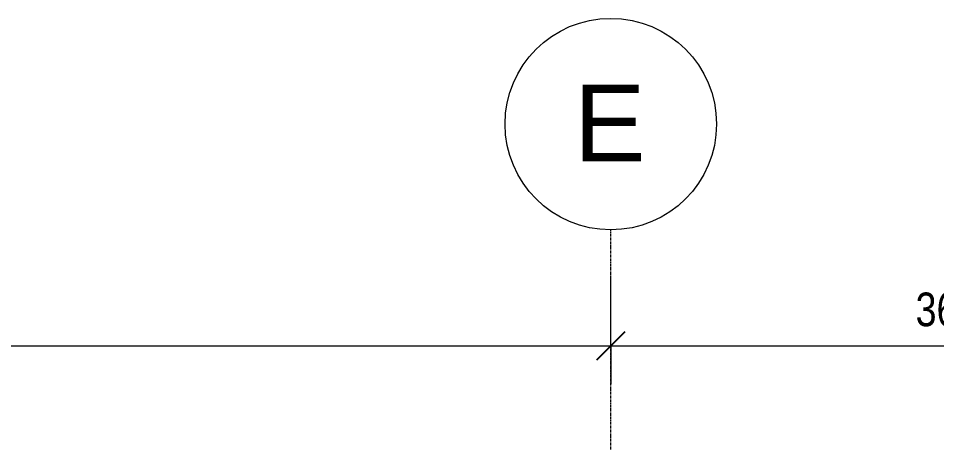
# Model space of a CAD drawing. Header units: millimetres. Extents: x -12186 to 152825, y -4386 to 9463.
# Drawn here: x 52088 to 56865, y 6978 to 9185 of the extents above; entities that cross this region are included whole.
import ezdxf

# ---------------------------------------------------------------- set-up
doc = ezdxf.new("R2010")
doc.units = ezdxf.units.MM
doc.linetypes.add('Grid Line', pattern=[22.225, 12.7, -3.175, 3.175, -3.175])
for name, color, linetype, lineweight in [('A-ANNO-DIMS', 211, 'Continuous', 5), ('A-ANNO-DIMS-100', 211, 'Continuous', 5), ('S-GRID', 1, 'Continuous', 5), ('S-GRID-IDEN', 1, 'Continuous', 5)]:
    doc.layers.add(name, color=color, linetype=linetype, lineweight=lineweight)
doc.styles.add('Arial_1', font='arial.ttf', dxfattribs={"height": 400})
doc.styles.add('Arial_3', font='arial.ttf', dxfattribs={"width": 0.8, "height": 175})
doc.dimstyles.new('SVA_Arc_Length-1_8mm_BLUE', dxfattribs={"dimscale": 304.8, "dimtxt": 178.545395, "dimasz": 0.492126, "dimexe": 0.656168, "dimexo": 0.0625, "dimgap": 0.164042, "dimtad": 1, "dimdec": 0, "dimrnd": 5, "dimzin": 0, "dimdsep": 46, "dimtxsty": 'Arial_3', "dimblk1": 'OBLIQUE', "dimblk2": 'OBLIQUE', "dimsah": 1, "dimcen": 0.09, "dimdle": 0.459318, "dimazin": 0, "dimtfac": 1, "dimtdec": 4, "dimtix": 1, "dimtmove": 0, "dimatfit": 3, "dimfxl": 1.148294, "dimfxlon": 1, "dimtvp": 1, "dimtfill": 1, "dimtolj": 1, "dimtzin": 0, "dimarcsym": 2})

# ---------------------------------------------------------------- blocks, each defined once
blk = doc.blocks.new('Grid - M_Grid Head - Circle-13408-Section B-B')
at = {"layer": 'S-GRID-IDEN'}
blk.add_circle((-896.3, 8635.3), 550, dxfattribs=at)
blk = doc.blocks.new('DIMBLOCK23-Section B-B')
at = {"layer": 'A-ANNO-DIMS-100'}
for p, q in [((46597.9, 7481.7), (46597.9, 7831.7)), ((55169.9, 7481.7), (55169.9, 7831.7)), ((46457.9, 7481.7), (55169.9, 7481.7)), ((46597.9, 7481.7), (46597.9, 7281.7)), ((55169.9, 7481.7), (55169.9, 7281.7))]:
    blk.add_line(p, q, dxfattribs=at)
at = {"layer": 'A-ANNO-DIMS-100', "lineweight": 25}
for p, q in [((46597.9, 7481.7), (46672.9, 7556.7)), ((55169.9, 7481.7), (55244.9, 7556.7)), ((46597.9, 7481.7), (46522.9, 7406.7)), ((55169.9, 7481.7), (55094.9, 7406.7))]:
    blk.add_line(p, q, dxfattribs=at)
at = {"layer": 'A-ANNO-DIMS-100', "color": 0, "insert": (50669.6, 7758.9), "char_height": 175, "width": 514.211, "attachment_point": 1, "line_spacing_factor": 0.941778, "style": 'Arial_3', "bg_fill": 3, "box_fill_scale": 1.25, "bg_fill_color": 256, "bg_fill_true_color": 13158600, "bg_fill_transparency": 0}
blk.add_mtext('8570', dxfattribs=at)
blk = doc.blocks.new('_Oblique')
at = {"color": 0, "linetype": 'ByBlock', "lineweight": -2}
blk.add_line((-0.5, -0.5), (0.5, 0.5), dxfattribs=at)
blk = doc.blocks.new('DIMBLOCK24-Section B-B')
at = {"layer": 'A-ANNO-DIMS-100'}
for p, q in [((55169.9, 7481.7), (55169.9, 7831.7)), ((58769.9, 7481.7), (58769.9, 7831.7)), ((55169.9, 7481.7), (58769.9, 7481.7)), ((55169.9, 7481.7), (55169.9, 7281.7)), ((58769.9, 7481.7), (58769.9, 7281.7))]:
    blk.add_line(p, q, dxfattribs=at)
at = {"layer": 'A-ANNO-DIMS-100', "lineweight": 25}
for p, q in [((55169.9, 7481.7), (55244.9, 7556.7)), ((58769.9, 7481.7), (58844.9, 7556.7)), ((55169.9, 7481.7), (55094.9, 7406.7)), ((58769.9, 7481.7), (58694.9, 7406.7))]:
    blk.add_line(p, q, dxfattribs=at)
at = {"layer": 'A-ANNO-DIMS-100', "color": 0, "insert": (56755.6, 7758.9), "char_height": 175, "width": 514.211, "attachment_point": 1, "line_spacing_factor": 0.941778, "style": 'Arial_3', "bg_fill": 3, "box_fill_scale": 1.25, "bg_fill_color": 256, "bg_fill_true_color": 13158600, "bg_fill_transparency": 0}
blk.add_mtext('3600', dxfattribs=at)

msp = doc.modelspace()

# ---------------------------------------------------------------- linework, layer by layer
at = {"layer": 'S-GRID', "linetype": 'Grid Line'}
msp.add_line((55169.9, -1058.6), (55169.9, 8085.3), dxfattribs=at)

# ---------------------------------------------------------------- block references
at = {"layer": 'S-GRID-IDEN'}
msp.add_blockref('Grid - M_Grid Head - Circle-13408-Section B-B', (56066.2, 0), dxfattribs=at)

# ---------------------------------------------------------------- next in the draw order: texts
at = {"layer": 'S-GRID-IDEN', "insert": (54977.7, 8840.9), "char_height": 400, "width": 456.962, "attachment_point": 1, "style": 'Arial_1', "bg_fill": 3, "box_fill_scale": 1.25, "bg_fill_color": 256, "bg_fill_true_color": 13158600, "bg_fill_transparency": 0}
msp.add_mtext('E', dxfattribs=at)

# ---------------------------------------------------------------- next in the draw order: dimensions: what is measured, and where the dimension line sits
at = {"layer": 'A-ANNO-DIMS'}
dim = msp.add_linear_dim(base=(55169.9, 7481.7), p1=(46597.9, 7831.7), p2=(55169.9, 7831.7), dimstyle='SVA_Arc_Length-1_8mm_BLUE', override={"dimpost": '<>', "dimfxl": 8572}, dxfattribs=at)
dim.commit()
dim.dimension.update_dxf_attribs({"geometry": 'DIMBLOCK23-Section B-B', "text_midpoint": (50883.9, 7621.1)})

# ---------------------------------------------------------------- next in the draw order: dimensions: what is measured, and where the dimension line sits
dim = msp.add_linear_dim(base=(58769.9, 7481.7), p1=(55169.9, 7831.7), p2=(58769.9, 7831.7), dimstyle='SVA_Arc_Length-1_8mm_BLUE', override={"dimpost": '<>', "dimfxl": 3600}, dxfattribs=at)
dim.commit()
dim.dimension.update_dxf_attribs({"geometry": 'DIMBLOCK24-Section B-B', "text_midpoint": (56969.9, 7621.1)})

doc.saveas('drawing.dxf')
